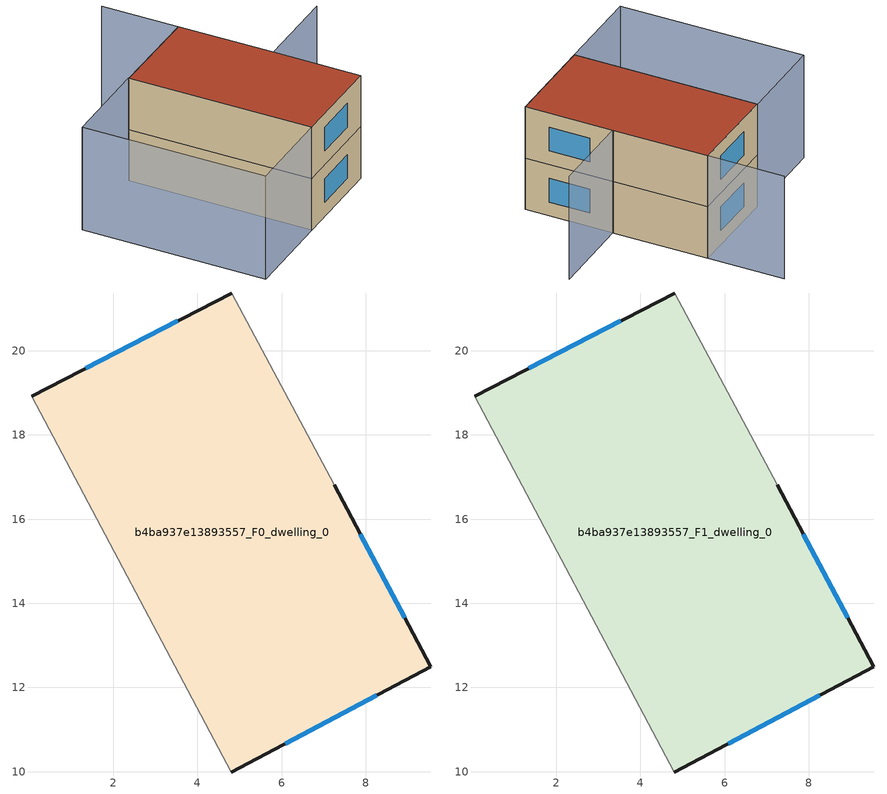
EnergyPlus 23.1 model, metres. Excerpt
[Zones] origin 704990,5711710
b4ba937e13893557_F0_dwelling_0
 floor ground (EU_floor_Construction): 4.82,21.37 7.25,16.82 9.55,12.49 4.8,9.99 0.06,18.92 z0
 wall outside (EU_wall_Construction): 4.82,21.37 0.06,18.92 / 4.8,9.99 9.55,12.49 7.25,16.82 z0:3
 wall adiabatic (EU_wall_Construction): 0.06,18.92 4.8,9.99 / 7.25,16.82 4.82,21.37 z0:3
 window (EU_Window_Construction): 3.53,20.71 1.35,19.58 / 8.93,13.66 7.87,15.65 / 6.08,10.67 8.26,11.81 z0.81:2.19
b4ba937e13893557_F1_dwelling_0
 floor to b4ba937e13893557_F0_dwelling_0 (EU_floor_Construction): 4.82,21.37 7.25,16.82 9.55,12.49 4.8,9.99 0.06,18.92 z3
 wall outside (EU_wall_Construction): 4.82,21.37 0.06,18.92 / 4.8,9.99 9.55,12.49 7.25,16.82 z3:6
 wall adiabatic (EU_wall_Construction): 0.06,18.92 4.8,9.99 / 7.25,16.82 4.82,21.37 z3:6
 window (EU_Window_Construction): 3.53,20.71 1.35,19.58 / 8.93,13.66 7.87,15.65 / 6.08,10.67 8.26,11.81 z3.81:5.19
 roof outside (EU_roof_Construction): 9.55,12.49 7.25,16.82 4.82,21.37 0.06,18.92 4.8,9.99 z6
shading: 11.49,18.98 7.28,16.74 / 7.28,16.74 2.83,25.11 / 0.32,7.63 -4.41,16.6 / -4.41,16.6 0.07,18.96 / 0.07,18.96 4.8,9.99 / 4.8,9.99 0.32,7.63 z0:6
[Building]
EU S2 Campaign: North Axis=0; Terrain=City; Solar Distribution=FullExterior
[Site:Location]
London: Latitude=51.5; Longitude=-0.5; Time Zone=0; Elevation=25
[SizingPeriod:WeatherFileDays]
AnnualSizingPeriod: Begin Month=1; Begin Day of Month=1; End Month=12; End Day of Month=31; Day of Week for Start Day=Monday; Use Weather File Daylight Saving Period=No; Use Weather File Rain and Snow Indicators=No
[MATERIAL]
EU_InternalMass_Material: Roughness=MediumRough; Thickness=0.1; Conductivity=1; Density=1800; Specific Heat=900; Thermal Absorptance=0.9; Solar Absorptance=0.7; Visible Absorptance=0.7
[MATERIAL:NOMASS] Roughness=MediumRough; Thermal Absorptance=0.9; Solar Absorptance=0.7; Visible Absorptance=0.7
Name | Thermal Resistance
EU_wall_NoMass | 0.727863
EU_roof_NoMass | 0.773354
EU_floor_NoMass | 1.79329
[WINDOWMATERIAL:SIMPLEGLAZINGSYSTEM]
EU_Window_SimpleGlazing: UFactor=2.58614; Solar Heat Gain Coefficient=0.76; Visible Transmittance=0.76
[CONSTRUCTION]
EU_wall_Construction: EU_wall_NoMass
EU_roof_Construction: EU_roof_NoMass
EU_floor_Construction: EU_floor_NoMass
EU_Window_Construction: EU_Window_SimpleGlazing
EU_InternalMass_Construction: EU_InternalMass_Material
[ZONE] Type=1; Multiplier=1; Ceiling Height=autocalculate; Floor Area=autocalculate; Part of Total Floor Area=Yes
Name | Volume
b4ba937e13893557_F0_dwelling_0 | 162.293
b4ba937e13893557_F1_dwelling_0 | 162.292
[INTERNALMASS] Construction=EU_InternalMass_Construction; Surface Area=54.0973
Name | Zone or ZoneList
b4ba937e13893557_F0_dwelling_0_EU_InternalMass | b4ba937e13893557_F0_dwelling_0
b4ba937e13893557_F1_dwelling_0_EU_InternalMass | b4ba937e13893557_F1_dwelling_0
[OTHEREQUIPMENT] Fuel Type=Electricity; Design Level Calculation Method=Watts/Area; Power per Zone Floor Area=1; Fraction Latent=0; Fraction Radiant=0; Fraction Lost=0; Carbon Dioxide Generation Rate=0; EndUse Subcategory=EU_Step8_InternalGains
Name | Zone or ZoneList or Space or SpaceList | Schedule
EU_Step8_InternalGain_b4ba937e13893557_F0_dwelling_0_f000 | b4ba937e13893557_F0_dwelling_0 | EU_Step8_GainSchedule_b4ba937e13893557_F0_dwelling_0_f000
EU_Step8_InternalGain_b4ba937e13893557_F1_dwelling_0_f000 | b4ba937e13893557_F1_dwelling_0 | EU_Step8_GainSchedule_b4ba937e13893557_F1_dwelling_0_f000
[ZONEVENTILATION:DESIGNFLOWRATE] Schedule=EU_AlwaysOn; Design Flow Rate Calculation Method=AirChanges/Hour; Air Changes per Hour=0.484901; Ventilation Type=Natural; Fan Pressure Rise=0; Fan Total Efficiency=1; Constant Term Coefficient=1; Temperature Term Coefficient=0; Velocity Term Coefficient=0; Velocity Squared Term Coefficient=0; Minimum Indoor Temperature=-100; Maximum Indoor Temperature=100; Delta Temperature=-100; Minimum Outdoor Temperature=-100; Maximum Outdoor Temperature=100; Maximum Wind Speed=40
Name | Zone or ZoneList or Space or SpaceList
EU_ConstantAir_b4ba937e13893557_F0_dwelling_0 | b4ba937e13893557_F0_dwelling_0
EU_ConstantAir_b4ba937e13893557_F1_dwelling_0 | b4ba937e13893557_F1_dwelling_0
[HVACTEMPLATE:THERMOSTAT] Constant Heating Setpoint=20; Constant Cooling Setpoint=50
EU_HeatOnly_b4ba937e13893557_F0_dwelling_0; EU_HeatOnly_b4ba937e13893557_F1_dwelling_0
[HVACTEMPLATE:ZONE:IDEALLOADSAIRSYSTEM] System Availability Schedule=EU_AlwaysOn; Maximum Heating Supply Air Temperature=50; Minimum Cooling Supply Air Temperature=13; Maximum Heating Supply Air Humidity Ratio=0.0156; Minimum Cooling Supply Air Humidity Ratio=0.0077; Heating Limit=NoLimit; Cooling Limit=NoLimit; Heating Availability Schedule=EU_AlwaysOn; Cooling Availability Schedule=EU_CoolingOff; Dehumidification Control Type=ConstantSensibleHeatRatio; Cooling Sensible Heat Ratio=0.7; Dehumidification Setpoint=60; Humidification Control Type=None; Humidification Setpoint=30; Outdoor Air Method=None; Outdoor Air Flow Rate per Person=0.00944; Outdoor Air Flow Rate per Zone Floor Area=0; Outdoor Air Flow Rate per Zone=0; Demand Controlled Ventilation Type=None; Outdoor Air Economizer Type=NoEconomizer; Heat Recovery Type=None; Sensible Heat Recovery Effectiveness=0.7; Latent Heat Recovery Effectiveness=0.65
Name | Template Thermostat
b4ba937e13893557_F0_dwelling_0 | EU_HeatOnly_b4ba937e13893557_F0_dwelling_0
b4ba937e13893557_F1_dwelling_0 | EU_HeatOnly_b4ba937e13893557_F1_dwelling_0
[SIZING:ZONE] Zone Cooling Design Supply Air Temperature Input Method=SupplyAirTemperature; Zone Cooling Design Supply Air Temperature=13; Zone Heating Design Supply Air Temperature Input Method=SupplyAirTemperature; Zone Heating Design Supply Air Temperature=50; Zone Cooling Design Supply Air Humidity Ratio=0.008; Zone Heating Design Supply Air Humidity Ratio=0.008; Cooling Design Air Flow Method=DesignDay; Cooling Design Air Flow Rate=0; Cooling Minimum Air Flow per Zone Floor Area=0.000762; Cooling Minimum Air Flow=0; Cooling Minimum Air Flow Fraction=0.2; Heating Design Air Flow Method=DesignDay; Heating Design Air Flow Rate=0; Heating Maximum Air Flow per Zone Floor Area=0.002032; Heating Maximum Air Flow=0.141576; Heating Maximum Air Flow Fraction=0.3; Account for Dedicated Outdoor Air System=No; Dedicated Outdoor Air System Control Strategy=NeutralSupplyAir; Dedicated Outdoor Air Low Setpoint Temperature for Design=autosize; Dedicated Outdoor Air High Setpoint Temperature for Design=autosize; Zone Load Sizing Method=Sensible Load Only No Latent Load; Zone Latent Cooling Design Supply Air Humidity Ratio Input Method=HumidityRatioDifference; Zone Cooling Design Supply Air Humidity Ratio Difference=0.005; Zone Latent Heating Design Supply Air Humidity Ratio Input Method=HumidityRatioDifference; Zone Humidification Design Supply Air Humidity Ratio Difference=0.005
b4ba937e13893557_F0_dwelling_0; b4ba937e13893557_F1_dwelling_0
[SCHEDULE:CONSTANT]
Name | Hourly Value
EU_AlwaysOn | 1
EU_CoolingOff | 0
[SCHEDULE:FILE] Column Number=1; Rows to Skip at Top=0; Number of Hours of Data=8760; Column Separator=Comma; Interpolate to Timestep=No; Minutes per Item=60; Adjust Schedule for Daylight Savings=Yes
Name | File
EU_Step8_GainSchedule_b4ba937e13893557_F0_dwelling_0_f000 | ../../schedules/b4ba937e13893557/b4ba937e13893557_F0_dwelling_0_f000_gain.csv
EU_Step8_GainSchedule_b4ba937e13893557_F1_dwelling_0_f000 | ../../schedules/b4ba937e13893557/b4ba937e13893557_F1_dwelling_0_f000_gain.csv
